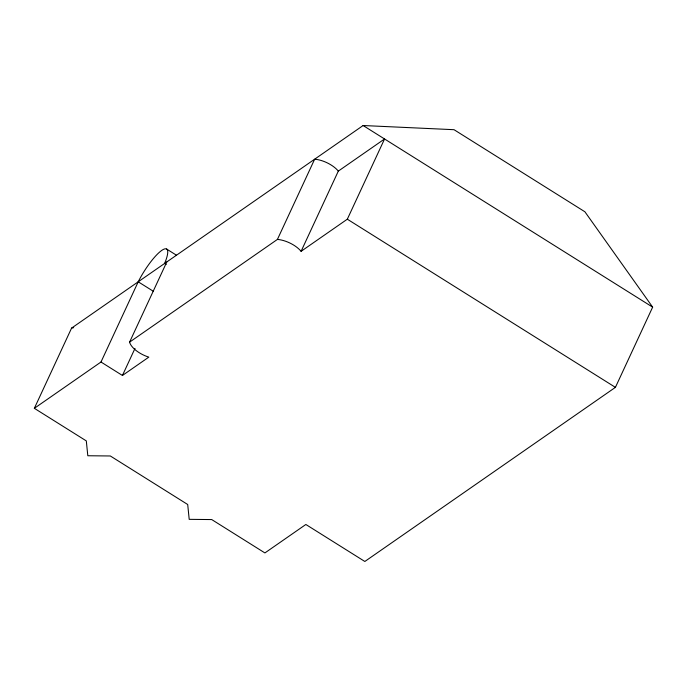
<?xml version="1.0" encoding="UTF-8"?>
<svg xmlns="http://www.w3.org/2000/svg" width="687" height="687" viewBox="0 0 687 687"><rect width="100%" height="100%" fill="white"/><g stroke="black" fill="none" stroke-linecap="round" stroke-linejoin="round"><path stroke-width="1.03" d="M34.35 408.318L71.585 328.103L363.114 125.523L454.038 129.697L584.895 211.776L652.65 307.141L615.415 387.356L364.84 561.477L305.861 524.482L264.907 552.932L211.725 519.57L189.2 519.346L187.706 504.507L110.332 455.979L87.807 455.747L86.313 440.908L34.35 408.318L100.989 362.015L138.216 281.799A31.104 7.222 -57.9 0 1 161.72 250.429A31.104 7.222 -57.9 0 1 164.597 263.473L166.185 264.469M100.989 362.015L122.432 375.471L148.813 357.137A19.734 9.171 24.9 0 1 129.577 342.143L166.812 261.927M122.432 375.471L134.995 348.403M277.428 239.411L314.663 159.195A19.734 9.171 24.9 0 1 338.322 171.106L384.557 138.98L347.321 219.196L301.086 251.322A19.734 9.171 24.9 0 0 277.428 239.411L129.577 342.143M301.086 251.322L338.322 171.106M71.585 328.103L73.672 327.665M363.114 125.523L652.65 307.141M347.321 219.196L615.415 387.356M166.58 249.012L176.499 255.238M138.216 281.799L153.416 291.331"/></g></svg>
